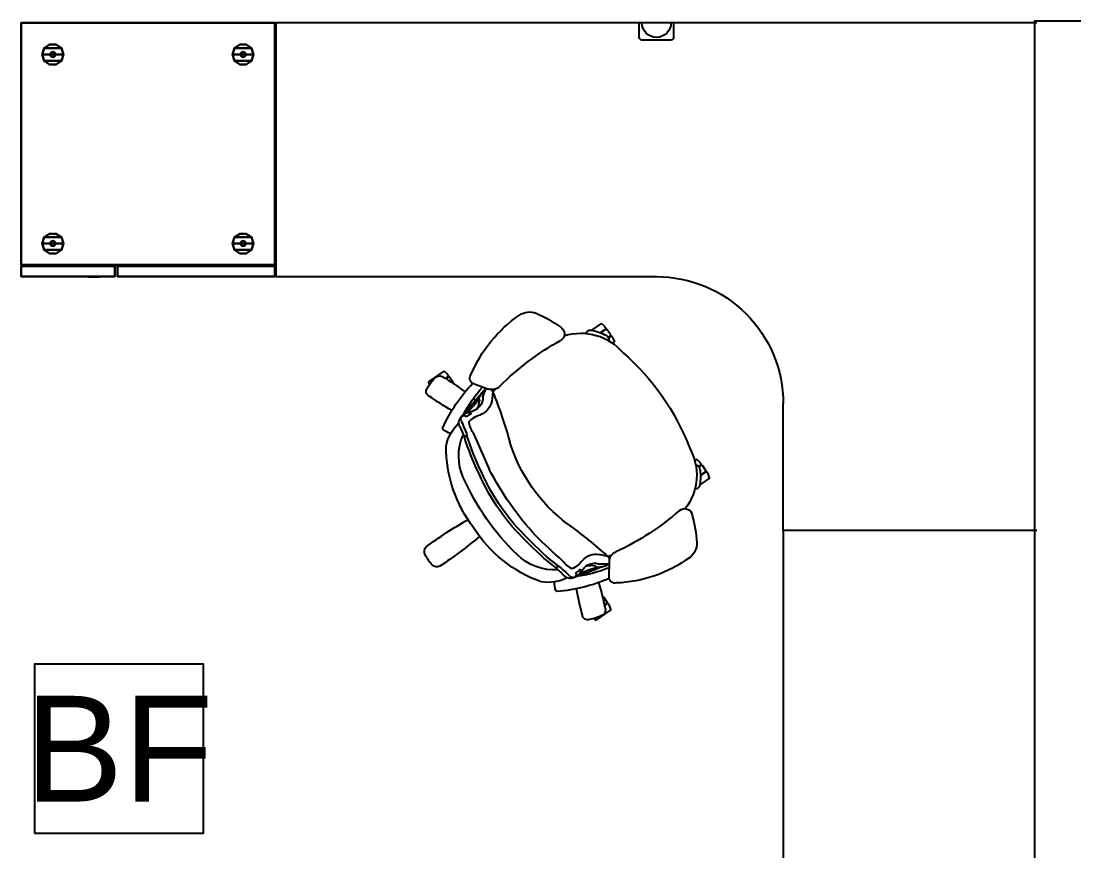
# Model space of a CAD drawing. Header units: inches. Extents: x 23 to 6400, y -2214 to 4412.
# Drawn here: x 1514.7 to 1614.3, y 429.9 to 508.4 of the extents above; entities that cross this region are included whole.
import ezdxf
from ezdxf.enums import TextEntityAlignment as Align

# ---------------------------------------------------------------- set-up
doc = ezdxf.new("R2010")
doc.units = ezdxf.units.IN
doc.header["$LTSCALE"] = 96
doc.header["$MEASUREMENT"] = 0
doc.layers.add('A-FURN-EXIST', color=33, linetype='Continuous')
doc.layers.add('A-Powr-Exst', color=15, linetype='Continuous')
doc.styles.add('OTJ_Title1', font='swiss.ttf')

# ---------------------------------------------------------------- blocks, each defined once
blk = doc.blocks.new('A$C63DA0F89')
at = {"color": 0, "linetype": 'ByBlock', "lineweight": -2}
blk.add_lwpolyline([(8.79, 0), (24.79, 0), (24.79, 16), (8.79, 16)], close=True, dxfattribs=at)
at = {"color": 0, "linetype": 'ByBlock', "lineweight": -2, "style": 'OTJ_Title1', "flags": 8}
blk.add_attdef('CODE', text='', height=8, dxfattribs=at).set_placement((16.79, 8), align=Align.MIDDLE)
blk = doc.blocks.new('A$C1C1D4BE0')
at = {"lineweight": -3}
for p, q in [((29.082, 175.112, 27.25), (53.082, 175.112, 27.25)), ((29.082, 103.112, 27.25), (29.082, 175.112, 27.25)), ((29.083, 175.224, 27.25), (53.083, 175.224, 27.25)), ((53.082, 175.112, 27.25), (53.082, 139.112, 27.25)), ((62.027, 159.227, 27.25), (63.014, 160.636, 27.25)), ((63.052, 160.653, 27.25), (63.014, 160.636, 27.25)), ((63.289, 160.583, 27.25), (63.052, 160.653, 27.25)), ((62.027, 159.227, 27.25), (62.024, 159.186, 27.25)), ((62.024, 159.186, 27.25), (62.275, 158.901, 27.25)), ((62.275, 158.901, 27.25), (62.455, 158.774, 27.25)), ((62.455, 158.774, 27.25), (62.511, 158.784, 27.25)), ((62.71, 159.069, 27.25), (62.511, 158.784, 27.25)), ((62.749, 159.007, 27.25), (62.567, 158.747, 27.25)), ((62.567, 158.747, 27.25), (62.577, 158.691, 27.25)), ((63.092, 158.33, 27.25), (62.577, 158.691, 27.25)), ((63.092, 158.33, 27.25), (63.148, 158.34, 27.25)), ((63.148, 158.34, 27.25), (63.168, 158.369, 27.25)), ((63.198, 158.324, 27.25), (63.213, 158.244, 27.25)), ((63.291, 158.189, 27.25), (63.213, 158.244, 27.25)), ((63.227, 156.365, 27.25), (63.719, 154.972, 27.25)), ((64.027, 155.589, 27.25), (64.027, 155.589, 27.25)), ((64.027, 155.589, 27.25), (64.027, 155.589, 27.25)), ((64.027, 155.589, 27.25), (64.027, 155.589, 27.25)), ((64.027, 155.589, 27.25), (64.027, 155.589, 27.25)), ((64.77, 155.849, 27.25), (65.222, 155.941, 27.25)), ((64.013, 154.588, 27.25), (63.708, 154.322, 27.25)), ((64.013, 154.588, 27.25), (64.856, 154.691, 27.25)), ((82.768, 148.634, 27.25), (82.785, 148.627, 27.25)), ((82.768, 148.634, 27.25), (82.774, 148.632, 27.25)), ((82.774, 148.632, 27.25), (82.779, 148.63, 27.25)), ((82.779, 148.63, 27.25), (82.785, 148.627, 27.25)), ((82.859, 148.501, 27.25), (82.859, 148.492, 27.25)), ((82.859, 148.501, 27.25), (82.859, 148.498, 27.25)), ((82.859, 148.498, 27.25), (82.859, 148.495, 27.25)), ((82.859, 148.495, 27.25), (82.859, 148.492, 27.25)), ((57.522, 144.338, 27.25), (58.154, 145.24, 27.25)), ((79.547, 143.711, 27.25), (79.355, 144.539, 27.25)), ((80.473, 144.854, 27.25), (80.404, 145.31, 27.25)), ((84.585, 143.432, 27.25), (85.572, 144.841, 27.25)), ((85.428, 145.081, 27.25), (85.575, 144.882, 27.25)), ((85.575, 144.882, 27.25), (85.572, 144.841, 27.25)), ((57.522, 144.338, 27.25), (57.519, 144.296, 27.25)), ((57.519, 144.296, 27.25), (57.77, 144.012, 27.25)), ((57.77, 144.012, 27.25), (57.95, 143.885, 27.25)), ((57.95, 143.885, 27.25), (58.005, 143.895, 27.25)), ((58.383, 144.434, 27.25), (58.005, 143.895, 27.25)), ((58.412, 144.358, 27.25), (58.062, 143.857, 27.25)), ((58.062, 143.857, 27.25), (58.072, 143.802, 27.25)), ((58.587, 143.441, 27.25), (58.072, 143.802, 27.25)), ((58.377, 144.426, 27.25), (58.389, 144.417, 27.25)), ((58.542, 144.065, 27.25), (58.54, 144.065, 27.25)), ((58.541, 144.065, 27.25), (58.54, 144.065, 27.25)), ((58.54, 144.065, 27.25), (58.54, 144.065, 27.25)), ((58.542, 144.065, 27.25), (58.541, 144.065, 27.25)), ((58.587, 143.441, 27.25), (58.643, 143.451, 27.25)), ((58.643, 143.451, 27.25), (58.806, 143.684, 27.25)), ((58.698, 143.41, 27.25), (58.865, 143.649, 27.25)), ((79.547, 143.711, 27.25), (79.401, 143.334, 27.25)), ((81.485, 143.581, 27.25), (80.008, 143.566, 27.25)), ((80.482, 144.067, 27.25), (80.482, 144.067, 27.25)), ((80.482, 144.067, 27.25), (80.482, 144.067, 27.25)), ((80.482, 144.067, 27.25), (80.482, 144.067, 27.25)), ((80.482, 144.067, 27.25), (80.482, 144.067, 27.25)), ((83.178, 144.264, 27.25), (83.256, 144.209, 27.25)), ((83.336, 144.224, 27.25), (83.256, 144.209, 27.25)), ((83.368, 144.182, 27.25), (83.388, 144.21, 27.25)), ((83.378, 144.126, 27.25), (83.368, 144.182, 27.25)), ((83.378, 144.126, 27.25), (83.893, 143.765, 27.25)), ((83.949, 143.775, 27.25), (83.893, 143.765, 27.25)), ((84.131, 144.035, 27.25), (83.949, 143.775, 27.25)), ((84.203, 144.019, 27.25), (84.004, 143.735, 27.25)), ((84.014, 143.679, 27.25), (84.004, 143.735, 27.25)), ((84.194, 143.553, 27.25), (84.014, 143.679, 27.25)), ((84.547, 143.415, 27.25), (84.194, 143.553, 27.25)), ((58.698, 143.41, 27.25), (58.707, 143.355, 27.25)), ((58.888, 143.229, 27.25), (58.707, 143.355, 27.25)), ((58.888, 143.229, 27.25), (59.241, 143.091, 27.25)), ((59.241, 143.091, 27.25), (59.279, 143.108, 27.25)), ((59.383, 143.256, 27.25), (59.279, 143.108, 27.25)), ((84.585, 143.432, 27.25), (84.547, 143.415, 27.25)), ((29.082, 140.487, 27.25), (29.082, 140.737, 27.25)), ((30.457, 140.737, 27.25), (29.082, 140.737, 27.25)), ((30.707, 137.737, 27.25), (30.707, 140.487, 27.25)), ((29.082, 137.487, 27.25), (29.082, 137.737, 27.25)), ((29.082, 137.487, 27.25), (30.457, 137.487, 27.25)), ((70.482, 135.485, 27.25), (70.378, 135.336, 27.25)), ((70.375, 135.295, 27.25), (70.378, 135.336, 27.25)), ((70.625, 135.01, 27.25), (70.375, 135.295, 27.25)), ((70.625, 135.01, 27.25), (70.805, 134.884, 27.25)), ((70.861, 134.894, 27.25), (70.805, 134.884, 27.25)), ((70.861, 134.894, 27.25), (71.028, 135.132, 27.25)), ((70.918, 134.856, 27.25), (71.081, 135.089, 27.25)), ((70.928, 134.8, 27.25), (70.918, 134.856, 27.25)), ((70.928, 134.8, 27.25), (71.443, 134.439, 27.25)), ((71.849, 134.949, 27.25), (71.498, 134.449, 27.25)), ((71.529, 134.971, 27.25), (71.53, 134.97, 27.25)), ((71.529, 134.971, 27.25), (71.53, 134.97, 27.25)), ((71.53, 134.97, 27.25), (71.53, 134.97, 27.25)), ((71.53, 134.97, 27.25), (71.53, 134.97, 27.25)), ((71.93, 134.948, 27.25), (71.553, 134.409, 27.25)), ((71.925, 134.939, 27.25), (71.912, 134.948, 27.25)), ((72.135, 134.106, 27.25), (72.767, 135.008, 27.25)), ((71.498, 134.449, 27.25), (71.443, 134.439, 27.25)), ((71.563, 134.353, 27.25), (71.553, 134.409, 27.25)), ((71.743, 134.227, 27.25), (71.563, 134.353, 27.25)), ((72.097, 134.089, 27.25), (71.743, 134.227, 27.25)), ((72.135, 134.106, 27.25), (72.097, 134.089, 27.25)), ((77.082, 127.112, 27.25), (65.082, 127.112, 27.25)), ((77.082, 103.112, 27.25), (77.082, 127.112, 27.25)), ((77.082, 127.112, 27.25), (109.065, 127.112, 27.25)), ((77.082, 103.112, 27.25), (77.082, 127.112, 27.25))]:
    blk.add_line(p, q, dxfattribs=at)
blk.add_lwpolyline([(329.171, 95.402), (28.914, 95.402), (28.914, 103.357), (329.171, 103.357)], close=True, dxfattribs=at)
for centre, radius, start, end in [((65.969, 156.747, 27.25), 4.68, 120.43736, 133.70705), ((63.928, 160.41, 27.25), 0.496, 24.85502, 131.59471), ((26.892, 134.985, 27.25), 45.413, 31.14704, 34.36447), ((111.128, 136.964, 27.25), 40.357, 143.63817, 150.30843), ((79.079, 160.411, 27.25), 0.658, 60.57802, 133.10974), ((77.413, 157.195, 27.25), 4.28, 46.89021, 62.29755), ((63.05, 159.631, 27.25), 0.59, 122.22416, 205.45394), ((46.872, 181.957, 27.25), 40.357, 319.69157, 326.36183), ((79.877, 159.863, 27.25), 0.648, 336.23818, 44.73449), ((85.807, 173.683, 27.25), 27.332, 211.56098, 217.04499), ((73.865, 145.216, 27.25), 15.541, 114.69154, 133.47254), ((69.924, 154.935, 27.25), 4.15, 101.30656, 136.34015), ((67.428, 159.195, 27.25), 0.151, 43.70885, 111.22984), ((66.241, 158.145, 27.25), 1.735, 14.2074, 41.6764), ((69.155, 146.32, 27.25), 12.685, 52.61811, 90.2009), ((66.876, 156.829, 27.25), 0.919, 125.56212, 144.57857), ((66.57, 157.326, 27.25), 0.348, 142.00804, 222.23819), ((66.563, 157.104, 27.25), 0.512, 68.76792, 121.52629), ((66.901, 157.006, 27.25), 0.8, 60.13553, 134.47152), ((71.429, 167.255, 27.25), 10.747, 244.17883, 251.92496), ((73.701, 170.923, 27.25), 14.691, 244.16978, 248.162), ((70.045, 152.879, 27.25), 4.942, 64.79551, 114.36007), ((67.29, 144.844, 27.25), 12.799, 112.55351, 145.6458), ((62.699, 156.219, 27.25), 0.548, 15.58587, 125.59279), ((72.404, 145.638, 27.25), 13.306, 118.10444, 131.82114), ((142.297, 65.05, 27.25), 119.68, 129.52756, 130.84313), ((85.807, 173.683, 27.25), 27.332, 219.15629, 219.68712), ((59.235, 163.488, 27.25), 9.316, 306.07089, 316.25597), ((62.503, 157.775, 27.25), 3.539, 332.93853, 346.5302), ((66.335, 156.913, 27.25), 0.393, 160.15868, 220.22488), ((66.82, 156.81, 27.25), 0.887, 141.49188, 164.56813), ((66.054, 156.673, 27.25), 0.023, 216.76777, 315.93933), ((66.913, 156.376, 27.25), 0.888, 132.65175, 161.59256), ((68.664, 155.001, 27.25), 2.632, 135.54544, 163.00086), ((66.274, 157.061, 27.25), 0.0489, 319.60793, 38.96136), ((66.372, 153.983, 27.25), 2.891, 58.93516, 81.77751), ((646.333, 1448.65, 27.25), 1415.763, 245.883562, 246.035768), ((67.448, 157.567, 27.25), 0.835, 320.77378, 340.4324), ((61.424, 135.213, 27.25), 22.822, 63.47088, 73.00478), ((60.54, 133.041, 27.25), 25.437, 63.71941, 72.3894), ((62.911, 136.484, 27.25), 22.82, 43.8813, 66.11901), ((70.019, 145.715, 27.25), 12.685, 19.7991, 57.38189), ((64.698, 154.544, 27.25), 1.242, 122.67461, 144.99667), ((79.498, 109.797, 27.25), 48.132, 108.1349, 109.18534), ((65.741, 153.2, 27.25), 2.941, 110.31136, 125.65452), ((64.511, 156.895, 27.25), 1.356, 270.23069, 327.45094), ((64.76, 155.91, 27.25), 0.0616, 129.52754, 279.87303), ((64.534, 156.388, 27.25), 1.728, 280.76447, 339.04342), ((65.141, 156.624, 27.25), 0.688, 276.75689, 318.15522), ((63.696, 137.651, 27.25), 19.649, 43.77742, 66.22258), ((63.881, 137.868, 27.25), 19.649, 43.77742, 66.22258), ((62.777, 154.662, 27.25), 0.992, 311.65702, 18.21628), ((64.209, 155.103, 27.25), 0.55, 163.84461, 174.12333), ((64.209, 155.103, 27.25), 0.55, 215.52542, 249.13461), ((82.271, 200.301, 27.25), 49.224, 248.22788, 253.89817), ((58.672, 130.188, 27.25), 27.775, 47.13499, 62.96237), ((82.127, 135.343, 27.25), 26.353, 135.17377, 150.82891), ((64.252, 138.398, 27.25), 15.249, 36.64423, 73.35799), ((58.107, 151.108, 27.25), 1.683, 145.16938, 201.65874), ((60.487, 133.078, 27.25), 25.437, 37.6106, 46.28059), ((75.878, 148.795, 27.25), 4.942, 355.63993, 45.20449), ((68.77, 155.956, 27.25), 13.395, 204.09565, 215.53648), ((25.954, 99.613, 27.25), 72.512, 41.82647, 44.62008), ((60.302, 132.861, 27.25), 25.437, 37.6106, 46.28059), ((77.851, 149.385, 27.25), 4.15, 333.65985, 8.69344), ((81.171, 147.958, 27.25), 0.835, 129.5676, 149.22622), ((91.583, 158.402, 27.25), 14.691, 221.838, 225.83022), ((67.37, 149.764, 27.25), 15.541, 336.52746, 355.30846), ((82.127, 147.022, 27.25), 1.735, 68.3236, 95.7926), ((82.717, 148.502, 27.25), 0.142, 357.88402, 68.83989), ((58.489, 148.516, 27.25), 0.708, 209.22296, 332.39843), ((63.673, 146.267, 27.25), 5.24, 162.62122, 229.71258), ((116.259, 176.503, 27.25), 49.224, 216.10183, 221.77212), ((78.171, 145.721, 27.25), 2.891, 28.22249, 51.06484), ((88.913, 155.012, 27.25), 10.747, 218.07504, 225.82117), ((80.831, 147.253, 27.25), 0.8, 335.52848, 49.86447), ((78.344, 148.223, 27.25), 2.632, 306.99914, 334.45456), ((-31.366, 186.651, 27.25), 119.68, 339.15687, 340.47244), ((68.267, 148.536, 27.25), 13.306, 338.17886, 351.89556), ((80.236, 147.048, 27.25), 0.888, 308.40744, 337.34825), ((81.097, 146.682, 27.25), 0.0489, 71.03864, 150.39207), ((81.245, 147.05, 27.25), 0.348, 247.76181, 327.99196), ((80.675, 147.109, 27.25), 0.887, 305.43187, 328.50812), ((81.039, 146.968, 27.25), 0.512, 348.47371, 41.23208), ((80.674, 147.168, 27.25), 0.919, 325.42143, 344.43788), ((73.822, 102.124, 27.25), 45.413, 75.63553, 78.85296), ((58.556, 145.355, 27.25), 0.418, 103.71313, 195.93568), ((81.06, 144.816, 27.25), 1.728, 130.95658, 189.23553), ((81.544, 144.968, 27.25), 1.356, 142.54906, 199.76931), ((81.074, 145.468, 27.25), 0.688, 151.84478, 193.24311), ((83.058, 143.382, 27.25), 3.539, 123.4698, 137.06147), ((89.544, 142.265, 27.25), 9.316, 153.74403, 163.92911), ((80.808, 146.342, 27.25), 0.023, 154.06067, 253.23223), ((80.937, 146.688, 27.25), 0.393, 249.77512, 309.84132), ((85.047, 145.623, 27.25), 0.496, 338.40529, 85.14498), ((80.906, 146.288, 27.25), 4.68, 336.29295, 349.56264), ((62.917, 146.156, 27.25), 4.85, 190.87502, 205.52667), ((32.161, 142.943, 27.25), 48.132, 0.81466, 1.8651), ((80.533, 144.865, 27.25), 0.0616, 190.12697, 340.47246), ((77.651, 144.86, 27.25), 2.941, 344.34548, 359.68864), ((90.036, 170.722, 27.25), 27.332, 252.95501, 258.43902), ((59.646, 144.539, 27.25), 1.201, 203.23737, 224.40427), ((59.047, 144.024, 27.25), 0.417, 231.42724, 284.22622), ((80.039, 142.575, 27.25), 0.992, 91.78372, 158.34298), ((79.963, 144.072, 27.25), 0.55, 220.86539, 254.47459), ((79.963, 144.072, 27.25), 0.55, 295.87667, 306.15539), ((79.271, 144.34, 27.25), 1.242, 325.00333, 347.32539), ((81.528, 143.035, 27.25), 0.548, 344.40721, 94.41413), ((84.615, 144.531, 27.25), 0.59, 264.54606, 347.77584), ((55.267, 154.15, 27.25), 26.353, 319.17109, 334.82623), ((69.27, 143.458, 27.25), 12.799, 324.3542, 357.44649), ((77.204, 156.896, 27.25), 22.366, 220.84233, 249.15759), ((29.082, 139.112, 27.25), 1.375, 270.00001, 90), ((30.457, 140.487, 27.25), 0.25, 0, 90), ((65.082, 139.112, 27.25), 12, 180, 270.00001), ((30.457, 137.737, 27.25), 0.25, 270.00001, 0), ((75.731, 136.443, 27.25), 0.708, 137.60157, 260.77704), ((71.844, 140.545, 27.25), 5.24, 240.28742, 307.37927), ((79.205, 148.649, 27.25), 13.395, 254.46352, 265.90435), ((78.297, 136.971, 27.25), 1.683, 268.34126, 324.83062), ((71.318, 135.432, 27.25), 0.417, 185.77378, 238.57276), ((71.597, 136.17, 27.25), 1.201, 245.59573, 266.76263), ((71.997, 139.797, 27.25), 4.85, 264.47333, 279.12498), ((72.737, 135.425, 27.25), 0.418, 274.06432, 6.28687)]:
    blk.add_arc(centre, radius, start, end, dxfattribs=at)
at = {"lineweight": -3, "flags": 1}
for tag, p, rotation in [('CAPPN', (29.083, 175.224, 27.25), 90), ('CAPMG', (29.083, 175.224, 27.25), 90), ('CAPMC', (29.083, 175.224, 27.25), 90), ('CAPQT', (29.083, 175.224, 27.25), 90), ('CAPDH', (29.083, 175.224, 27.25), 90), ('CAPGC', (29.083, 175.224, 27.25), 90), ('CAPPN', (29.083, 175.224, 26.75), 90), ('CAPMG', (29.083, 175.224, 26.75), 90), ('CAPMC', (29.083, 175.224, 26.75), 90), ('CAPQT', (29.083, 175.224, 26.75), 90), ('CAPDH', (29.083, 175.224, 26.75), 90), ('CAPGC', (29.083, 175.224, 26.75), 90), ('CAPPN', (53.083, 175.224, 27.25), 180), ('CAPMG', (53.083, 175.224, 27.25), 180), ('CAPMC', (53.083, 175.224, 27.25), 180), ('CAPQT', (53.083, 175.224, 27.25), 180), ('CAPDH', (53.083, 175.224, 27.25), 180), ('CAPGC', (53.083, 175.224, 27.25), 180), ('CAPPN', (109.066, 175.224, 27.25), 90), ('CAPMG', (109.066, 175.224, 27.25), 90), ('CAPMC', (109.066, 175.224, 27.25), 90), ('CAPQT', (109.066, 175.224, 27.25), 90), ('CAPDH', (109.066, 175.224, 27.25), 90), ('CAPGC', (109.066, 175.224, 27.25), 90), ('CAPPN', (109.066, 175.224, 26.75), 90), ('CAPMG', (109.066, 175.224, 26.75), 90), ('CAPMC', (109.066, 175.224, 26.75), 90), ('CAPQT', (109.066, 175.224, 26.75), 90), ('CAPDH', (109.066, 175.224, 26.75), 90), ('CAPGC', (109.066, 175.224, 26.75), 90), ('CAPPN', (133.066, 175.224, 27.25), 180), ('CAPMG', (133.066, 175.224, 27.25), 180), ('CAPMC', (133.066, 175.224, 27.25), 180), ('CAPQT', (133.066, 175.224, 27.25), 180), ('CAPDH', (133.066, 175.224, 27.25), 180), ('CAPGC', (133.066, 175.224, 27.25), 180), ('CAPPN', (247.065, 175.112, 27.25), 180), ('CAPMG', (247.065, 175.112, 27.25), 180), ('CAPMC', (247.065, 175.112, 27.25), 180), ('CAPQT', (247.065, 175.112, 27.25), 180), ('CAPDH', (247.065, 175.112, 27.25), 180), ('CAPGC', (247.065, 175.112, 27.25), 180), ('CAPPN', (346.296, 144.907, 28.25), 239.73323), ('CAPMG', (346.296, 144.907, 28.25), 239.73323), ('CAPMC', (346.296, 144.907, 28.25), 239.73323), ('CAPQT', (346.296, 144.907, 28.25), 239.73323), ('CAPDH', (346.296, 144.907, 28.25), 239.73323), ('CAPGC', (346.296, 144.907, 28.25), 239.73323), ('CAPPN', (109.065, 103.112, 27.25), 90), ('CAPMG', (109.065, 103.112, 27.25), 90), ('CAPMC', (109.065, 103.112, 27.25), 90), ('CAPQT', (109.065, 103.112, 27.25), 90), ('CAPDH', (109.065, 103.112, 27.25), 90), ('CAPGC', (109.065, 103.112, 27.25), 90), ('CAPPN', (199.065, 103.112, 27.25), 180), ('CAPMG', (199.065, 103.112, 27.25), 180), ('CAPMC', (199.065, 103.112, 27.25), 180), ('CAPQT', (199.065, 103.112, 27.25), 180), ('CAPDH', (199.065, 103.112, 27.25), 180), ('CAPGC', (199.065, 103.112, 27.25), 180), ('CAPPN', (247.065, 103.112, 27.25), 180), ('CAPMG', (247.065, 103.112, 27.25), 180), ('CAPMC', (247.065, 103.112, 27.25), 180), ('CAPQT', (247.065, 103.112, 27.25), 180), ('CAPDH', (247.065, 103.112, 27.25), 180), ('CAPGC', (247.065, 103.112, 27.25), 180), ('CAPMG', (273.388, 103.264), 180), ('CAPMC', (273.388, 103.264), 180), ('CAPQT', (273.388, 103.264), 180), ('CAPDH', (273.388, 103.264), 180), ('CAPGC', (273.388, 103.264), 180), ('CAPPN', (273.388, 103.264), 180), ('CAPPN', (247.923, 96.112, 27.25), 270), ('CAPMG', (247.923, 96.112, 27.25), 270), ('CAPMC', (247.923, 96.112, 27.25), 270), ('CAPQT', (247.923, 96.112, 27.25), 270), ('CAPDH', (247.923, 96.112, 27.25), 270), ('CAPGC', (247.923, 96.112, 27.25), 270), ('CAPPN', (352.407, 58.005, 28.25), 120), ('CAPMG', (352.407, 58.005, 28.25), 120), ('CAPMC', (352.407, 58.005, 28.25), 120), ('CAPQT', (352.407, 58.005, 28.25), 120), ('CAPDH', (352.407, 58.005, 28.25), 120), ('CAPGC', (352.407, 58.005, 28.25), 120), ('CAPPN', (364.648, 37.203), 120.80365), ('CAPMG', (364.648, 37.203), 120.80365), ('CAPMC', (364.648, 37.203), 120.80365), ('CAPQT', (364.648, 37.203), 120.80365), ('CAPDH', (364.648, 37.203), 120.80365), ('CAPGC', (364.648, 37.203), 120.80365), ('CAPPN', (359.049, 33.971), 119.19635), ('CAPMG', (359.049, 33.971), 119.19635), ('CAPMC', (359.049, 33.971), 119.19635), ('CAPDH', (359.049, 33.971), 119.19635), ('CAPGC', (359.049, 33.971), 119.19635), ('CAPQT', (359.049, 33.971), 119.19635)]:
    blk.add_attdef(tag, p, '', height=0.001, rotation=rotation, dxfattribs=at)
for tag, p in [('CAPPN', (109.923, 96.112, 27.25)), ('CAPMG', (109.923, 96.112, 27.25)), ('CAPMC', (109.923, 96.112, 27.25)), ('CAPQT', (109.923, 96.112, 27.25)), ('CAPDH', (109.923, 96.112, 27.25)), ('CAPGC', (109.923, 96.112, 27.25)), ('CAPPN', (157.923, 96.112, 27.25)), ('CAPMG', (157.923, 96.112, 27.25)), ('CAPMC', (157.923, 96.112, 27.25)), ('CAPQT', (157.923, 96.112, 27.25)), ('CAPDH', (157.923, 96.112, 27.25)), ('CAPGC', (157.923, 96.112, 27.25)), ('CAPPN', (249.583, 96.112)), ('CAPMG', (249.583, 96.112)), ('CAPMC', (249.583, 96.112)), ('CAPQT', (249.583, 96.112)), ('CAPDH', (249.583, 96.112)), ('CAPGC', (249.583, 96.112)), ('CAPPN', (273.583, 96.112, 28.25)), ('CAPMG', (273.583, 96.112, 28.25)), ('CAPMC', (273.583, 96.112, 28.25)), ('CAPQT', (273.583, 96.112, 28.25)), ('CAPDH', (273.583, 96.112, 28.25)), ('CAPGC', (273.583, 96.112, 28.25)), ('CAPPN', (29.941, 24.112, 27.25)), ('CAPMG', (29.941, 24.112, 27.25)), ('CAPMC', (29.941, 24.112, 27.25)), ('CAPQT', (29.941, 24.112, 27.25)), ('CAPDH', (29.941, 24.112, 27.25)), ('CAPGC', (29.941, 24.112, 27.25)), ('CAPPN', (109.923, 24.112, 27.25)), ('CAPMG', (109.923, 24.112, 27.25)), ('CAPMC', (109.923, 24.112, 27.25)), ('CAPQT', (109.923, 24.112, 27.25)), ('CAPDH', (109.923, 24.112, 27.25)), ('CAPGC', (109.923, 24.112, 27.25))]:
    blk.add_attdef(tag, p, '', height=0.001, dxfattribs=at)
at = {"lineweight": -3}
mesh = blk.add_polyface(dxfattribs=at)
corners = [(29.083, 175.224, 90.281), (29.083, 175.224, 27.25), (51.958, 175.224, 27.25), (51.958, 175.224, 90.281), (29.083, 199.224, 27.25), (29.083, 199.224, 90.281), (51.958, 199.224, 90.281), (51.958, 199.224, 27.25)]
mesh.append_faces([[corners[k] for k in face] for face in [(0, 1, 2, 3), (4, 5, 6, 7), (3, 6, 5, 0), (1, 0, 5, 4), (2, 7, 6, 3)]])
mesh = blk.add_polyface(dxfattribs=at)
corners = [(53.083, 190.349, 90.281), (53.083, 199.224, 90.281), (52.083, 199.224, 90.281), (52.083, 190.349, 90.281), (52.083, 199.224, 27.25), (53.083, 199.224, 27.25), (53.083, 190.349, 27.25), (52.083, 190.349, 27.25)]
mesh.append_faces([[corners[k] for k in face] for face in [(0, 1, 2, 3), (4, 2, 1, 5), (0, 6, 5, 1), (7, 6, 0, 3), (6, 7, 4, 5)]])
mesh = blk.add_polyface(dxfattribs=at)
corners = [(31.145, 195.912, 26.875), (31.145, 196.537, 26.875), (31.145, 196.537, 26.75), (31.145, 195.912, 26.75), (31.489, 195.412, 26.875), (31.489, 195.412, 26.75), (31.489, 197.037, 26.875), (31.489, 197.037, 26.75), (33.02, 196.537, 26.875), (33.02, 195.912, 26.875), (33.02, 195.912, 26.75), (33.02, 196.537, 26.75), (32.677, 195.412, 26.875), (32.083, 195.224, 26.875), (32.083, 195.224, 26.75), (32.677, 195.412, 26.75), (32.083, 197.224, 26.875), (32.677, 197.037, 26.875), (32.677, 197.037, 26.75), (32.083, 197.224, 26.75)]
mesh.append_faces([[corners[k] for k in face] for face in [(0, 1, 2, 3), (4, 0, 3, 5), (1, 6, 7, 2), (8, 9, 10, 11), (12, 13, 14, 15), (9, 12, 15, 10), (16, 17, 18, 19), (17, 8, 11, 18), (13, 4, 5, 14), (6, 16, 19, 7)]])
mesh.append_faces([[corners[k] for k in face] for face in [(12, 17, 16, 13)]], dxfattribs={"vtx0": -1, "vtx2": -1})
mesh.append_faces([[corners[k] for k in face] for face in [(0, 4, 6, 1)]], dxfattribs={"vtx1": -1})
mesh.append_faces([[corners[k] for k in face] for face in [(4, 13, 16, 6)]], dxfattribs={"vtx1": -1, "vtx3": -1})
mesh.append_faces([[corners[k] for k in face] for face in [(9, 8, 17, 12)]], dxfattribs={"vtx2": -1})
mesh = blk.add_polyface(dxfattribs=at)
corners = [(32.02, 196.474, 26.875), (32.02, 196.474, 27.25), (32.145, 196.474, 27.25), (32.145, 196.474, 26.875), (31.895, 196.38, 26.875), (31.895, 196.38, 27.25), (32.27, 196.38, 27.25), (32.27, 196.38, 26.875), (31.833, 196.224, 26.875), (31.833, 196.224, 27.25), (32.333, 196.224, 27.25), (32.333, 196.224, 26.875), (32.02, 195.974, 27.25), (32.02, 195.974, 26.875), (32.145, 195.974, 26.875), (32.145, 195.974, 27.25), (31.895, 196.068, 27.25), (31.895, 196.068, 26.875), (32.27, 196.068, 26.875), (32.27, 196.068, 27.25)]
mesh.append_faces([[corners[k] for k in face] for face in [(0, 1, 2, 3), (4, 5, 1, 0), (3, 2, 6, 7), (8, 9, 5, 4), (7, 6, 10, 11), (12, 13, 14, 15), (16, 17, 13, 12), (15, 14, 18, 19), (9, 8, 17, 16), (19, 18, 11, 10)]])
mesh = blk.add_polyface(dxfattribs=at)
corners = [(50.895, 196.537, 26.875), (50.895, 195.912, 26.875), (50.895, 195.912, 26.75), (50.895, 196.537, 26.75), (50.552, 195.412, 26.875), (50.552, 195.412, 26.75), (49.958, 195.224, 26.875), (49.364, 195.412, 26.875), (49.364, 195.412, 26.75), (49.958, 195.224, 26.75), (49.02, 195.912, 26.875), (49.02, 196.537, 26.875), (49.02, 196.537, 26.75), (49.02, 195.912, 26.75), (49.364, 197.037, 26.875), (49.958, 197.224, 26.875), (49.958, 197.224, 26.75), (49.364, 197.037, 26.75), (50.552, 197.037, 26.875), (50.552, 197.037, 26.75)]
mesh.append_faces([[corners[k] for k in face] for face in [(0, 1, 2, 3), (1, 4, 5, 2), (6, 7, 8, 9), (10, 11, 12, 13), (7, 10, 13, 8), (4, 6, 9, 5), (14, 15, 16, 17), (15, 18, 19, 16), (18, 0, 3, 19), (11, 14, 17, 12)]])
mesh.append_faces([[corners[k] for k in face] for face in [(4, 18, 15, 6)]], dxfattribs={"vtx0": -1, "vtx2": -1})
mesh.append_faces([[corners[k] for k in face] for face in [(10, 7, 14, 11)]], dxfattribs={"vtx1": -1})
mesh.append_faces([[corners[k] for k in face] for face in [(7, 6, 15, 14)]], dxfattribs={"vtx1": -1, "vtx3": -1})
mesh.append_faces([[corners[k] for k in face] for face in [(1, 0, 18, 4)]], dxfattribs={"vtx2": -1})
mesh = blk.add_polyface(dxfattribs=at)
corners = [(49.77, 196.38, 26.875), (49.77, 196.38, 27.25), (49.895, 196.474, 27.25), (49.895, 196.474, 26.875), (49.708, 196.224, 26.875), (49.708, 196.224, 27.25), (49.77, 196.068, 27.25), (49.77, 196.068, 26.875), (49.895, 195.974, 26.875), (49.895, 195.974, 27.25), (50.02, 195.974, 27.25), (50.02, 195.974, 26.875), (50.145, 196.068, 26.875), (50.145, 196.068, 27.25), (50.02, 196.474, 26.875), (50.02, 196.474, 27.25), (50.145, 196.38, 27.25), (50.145, 196.38, 26.875), (50.208, 196.224, 27.25), (50.208, 196.224, 26.875)]
mesh.append_faces([[corners[k] for k in face] for face in [(0, 1, 2, 3), (4, 5, 1, 0), (6, 7, 8, 9), (5, 4, 7, 6), (10, 11, 12, 13), (14, 15, 16, 17), (17, 16, 18, 19), (13, 12, 19, 18), (3, 2, 15, 14), (9, 8, 11, 10)]])
mesh = blk.add_polyface(dxfattribs=at)
corners = [(53.114, 191.912, 76.469), (53.114, 192.599, 75.812), (53.114, 192.787, 75.969), (53.114, 192.099, 76.656), (53.114, 191.849, 76.219), (53.114, 192.349, 75.719), (53.114, 191.912, 75.969), (53.114, 192.099, 75.812), (53.114, 192.599, 76.656), (53.114, 192.349, 76.719), (53.114, 192.849, 76.219), (53.114, 192.787, 76.469)]
mesh.append_faces([[corners[k] for k in face] for face in [(0, 1, 2, 3), (4, 5, 1, 0), (3, 2, 10, 9)]], dxfattribs={"vtx0": -1, "vtx2": -1})
mesh.append_faces([[corners[k] for k in face] for face in [(8, 9, 10, 11)]], dxfattribs={"vtx1": -1})
mesh.append_faces([[corners[k] for k in face] for face in [(6, 7, 5, 4)]], dxfattribs={"vtx2": -1})
mesh = blk.add_polyface(dxfattribs=at)
corners = [(52.083, 175.224, 62.5), (53.083, 175.224, 62.5), (53.083, 175.224, 73.875), (52.083, 175.224, 73.875), (52.083, 190.099, 62.5), (52.083, 190.099, 73.875), (53.083, 190.099, 73.875), (53.083, 190.099, 62.5)]
mesh.append_faces([[corners[k] for k in face] for face in [(0, 1, 2, 3), (4, 5, 6, 7), (2, 6, 5, 3), (1, 0, 4, 7), (2, 1, 7, 6)]])
mesh = blk.add_polyface(dxfattribs=at)
corners = [(52.083, 175.224, 74.219), (53.083, 175.224, 74.219), (53.083, 175.224, 90.281), (52.083, 175.224, 90.281), (52.083, 190.099, 74.219), (52.083, 190.099, 90.281), (53.083, 190.099, 90.281), (53.083, 190.099, 74.219)]
mesh.append_faces([[corners[k] for k in face] for face in [(0, 1, 2, 3), (4, 5, 6, 7), (2, 6, 5, 3), (1, 0, 4, 7), (2, 1, 7, 6)]])
mesh = blk.add_polyface(dxfattribs=at)
corners = [(52.083, 175.224, 39), (53.083, 175.224, 39), (53.083, 175.224, 50.375), (52.083, 175.224, 50.375), (52.083, 190.099, 39), (52.083, 190.099, 50.375), (53.083, 190.099, 50.375), (53.083, 190.099, 39)]
mesh.append_faces([[corners[k] for k in face] for face in [(0, 1, 2, 3), (4, 5, 6, 7), (2, 6, 5, 3), (1, 0, 4, 7), (2, 1, 7, 6)]])
mesh = blk.add_polyface(dxfattribs=at)
corners = [(52.083, 175.224, 27.25), (53.083, 175.224, 27.25), (53.083, 175.224, 38.625), (52.083, 175.224, 38.625), (52.083, 190.099, 27.25), (52.083, 190.099, 38.625), (53.083, 190.099, 38.625), (53.083, 190.099, 27.25)]
mesh.append_faces([[corners[k] for k in face] for face in [(0, 1, 2, 3), (4, 5, 6, 7), (2, 6, 5, 3), (1, 0, 4, 7), (2, 1, 7, 6)]])
mesh = blk.add_polyface(dxfattribs=at)
corners = [(52.083, 175.224, 50.75), (53.083, 175.224, 50.75), (53.083, 175.224, 62.125), (52.083, 175.224, 62.125), (52.083, 190.099, 50.75), (52.083, 190.099, 62.125), (53.083, 190.099, 62.125), (53.083, 190.099, 50.75)]
mesh.append_faces([[corners[k] for k in face] for face in [(0, 1, 2, 3), (4, 5, 6, 7), (2, 6, 5, 3), (1, 0, 4, 7), (2, 1, 7, 6)]])
mesh = blk.add_polyface(dxfattribs=at)
corners = [(31.145, 177.912, 26.875), (31.145, 178.537, 26.875), (31.145, 178.537, 26.75), (31.145, 177.912, 26.75), (31.489, 179.037, 26.875), (31.489, 179.037, 26.75), (31.489, 177.412, 26.875), (31.489, 177.412, 26.75), (32.083, 179.224, 26.875), (32.677, 179.037, 26.875), (32.677, 179.037, 26.75), (32.083, 179.224, 26.75), (33.02, 178.537, 26.875), (33.02, 177.912, 26.875), (33.02, 177.912, 26.75), (33.02, 178.537, 26.75), (32.677, 177.412, 26.875), (32.083, 177.224, 26.875), (32.083, 177.224, 26.75), (32.677, 177.412, 26.75)]
mesh.append_faces([[corners[k] for k in face] for face in [(0, 1, 2, 3), (1, 4, 5, 2), (6, 0, 3, 7), (8, 9, 10, 11), (12, 13, 14, 15), (9, 12, 15, 10), (16, 17, 18, 19), (13, 16, 19, 14), (17, 6, 7, 18), (4, 8, 11, 5)]])
mesh.append_faces([[corners[k] for k in face] for face in [(16, 9, 8, 17)]], dxfattribs={"vtx0": -1, "vtx2": -1})
mesh.append_faces([[corners[k] for k in face] for face in [(0, 6, 4, 1)]], dxfattribs={"vtx1": -1})
mesh.append_faces([[corners[k] for k in face] for face in [(6, 17, 8, 4)]], dxfattribs={"vtx1": -1, "vtx3": -1})
mesh.append_faces([[corners[k] for k in face] for face in [(13, 12, 9, 16)]], dxfattribs={"vtx2": -1})
mesh = blk.add_polyface(dxfattribs=at)
corners = [(32.02, 177.974, 27.25), (32.02, 177.974, 26.875), (32.145, 177.974, 26.875), (32.145, 177.974, 27.25), (31.895, 178.068, 27.25), (31.895, 178.068, 26.875), (32.27, 178.068, 26.875), (32.27, 178.068, 27.25), (31.833, 178.224, 27.25), (31.833, 178.224, 26.875), (32.333, 178.224, 26.875), (32.333, 178.224, 27.25), (32.02, 178.474, 26.875), (32.02, 178.474, 27.25), (32.145, 178.474, 27.25), (32.145, 178.474, 26.875), (31.895, 178.38, 26.875), (31.895, 178.38, 27.25), (32.27, 178.38, 27.25), (32.27, 178.38, 26.875)]
mesh.append_faces([[corners[k] for k in face] for face in [(0, 1, 2, 3), (4, 5, 1, 0), (3, 2, 6, 7), (8, 9, 5, 4), (7, 6, 10, 11), (12, 13, 14, 15), (16, 17, 13, 12), (15, 14, 18, 19), (9, 8, 17, 16), (19, 18, 11, 10)]])
mesh = blk.add_polyface(dxfattribs=at)
corners = [(49.02, 177.912, 26.875), (49.02, 178.537, 26.875), (49.02, 178.537, 26.75), (49.02, 177.912, 26.75), (49.364, 179.037, 26.875), (49.958, 179.224, 26.875), (49.958, 179.224, 26.75), (49.364, 179.037, 26.75), (50.895, 178.537, 26.875), (50.895, 177.912, 26.875), (50.895, 177.912, 26.75), (50.895, 178.537, 26.75), (50.552, 179.037, 26.875), (50.552, 179.037, 26.75), (49.958, 177.224, 26.875), (49.364, 177.412, 26.875), (49.364, 177.412, 26.75), (49.958, 177.224, 26.75), (50.552, 177.412, 26.875), (50.552, 177.412, 26.75)]
mesh.append_faces([[corners[k] for k in face] for face in [(0, 1, 2, 3), (4, 5, 6, 7), (1, 4, 7, 2), (8, 9, 10, 11), (12, 8, 11, 13), (5, 12, 13, 6), (14, 15, 16, 17), (18, 14, 17, 19), (9, 18, 19, 10), (15, 0, 3, 16)]])
mesh.append_faces([[corners[k] for k in face] for face in [(18, 12, 5, 14)]], dxfattribs={"vtx0": -1, "vtx2": -1})
mesh.append_faces([[corners[k] for k in face] for face in [(0, 15, 4, 1)]], dxfattribs={"vtx1": -1})
mesh.append_faces([[corners[k] for k in face] for face in [(15, 14, 5, 4)]], dxfattribs={"vtx1": -1, "vtx3": -1})
mesh.append_faces([[corners[k] for k in face] for face in [(9, 8, 12, 18)]], dxfattribs={"vtx2": -1})
mesh = blk.add_polyface(dxfattribs=at)
corners = [(49.77, 178.068, 27.25), (49.77, 178.068, 26.875), (49.895, 177.974, 26.875), (49.895, 177.974, 27.25), (49.708, 178.224, 27.25), (49.708, 178.224, 26.875), (49.77, 178.38, 26.875), (49.77, 178.38, 27.25), (49.895, 178.474, 27.25), (49.895, 178.474, 26.875), (50.02, 178.474, 26.875), (50.02, 178.474, 27.25), (50.145, 178.38, 27.25), (50.145, 178.38, 26.875), (50.02, 177.974, 27.25), (50.02, 177.974, 26.875), (50.145, 178.068, 26.875), (50.145, 178.068, 27.25), (50.208, 178.224, 26.875), (50.208, 178.224, 27.25)]
mesh.append_faces([[corners[k] for k in face] for face in [(0, 1, 2, 3), (4, 5, 1, 0), (6, 7, 8, 9), (5, 4, 7, 6), (10, 11, 12, 13), (14, 15, 16, 17), (17, 16, 18, 19), (13, 12, 19, 18), (9, 8, 11, 10), (3, 2, 15, 14)]])

msp = doc.modelspace()

# ---------------------------------------------------------------- block references
at = {"layer": 'A-FURN-EXIST', "xscale": -1, "rotation": 90}
msp.add_blockref('A$C1C1D4BE0', (1713.959, 537.322), dxfattribs=at)
at = {"layer": 'A-Powr-Exst', "color": 15, "linetype": 'Continuous', "lineweight": -3}
ref = msp.add_blockref('A$C63DA0F89', (1507.218, 431.596), dxfattribs=at)
ref.add_attrib('CODE', 'BF', dxfattribs={"layer": '0', "color": 0, "linetype": 'ByBlock', "lineweight": -2, "height": 10, "style": 'OTJ_Title1', "flags": 8}).set_placement((1524.008, 439.596), align=Align.MIDDLE)

doc.saveas('drawing.dxf')
